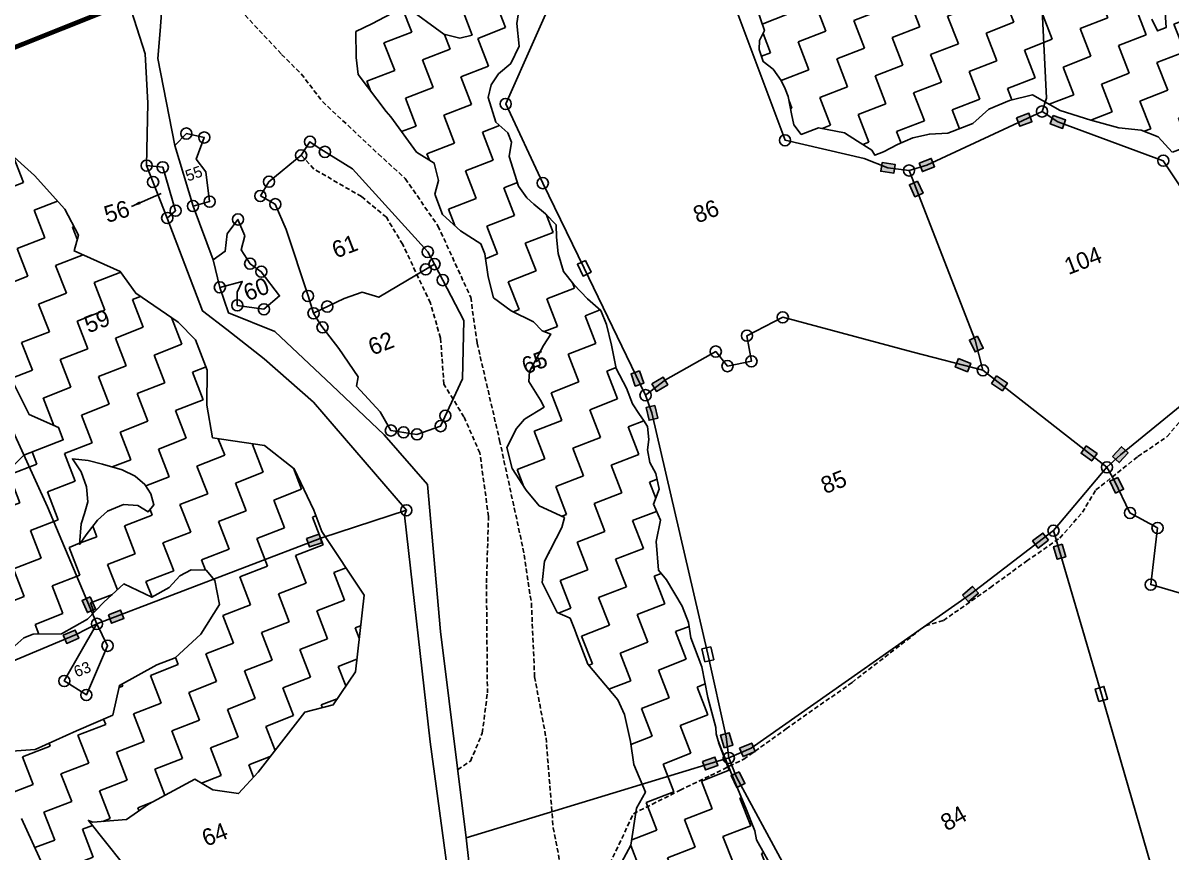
# Model space of a CAD drawing. Header units: metres. Extents: x 298584 to 302516, y 1968971 to 1973240.
# Drawn here: x 299282 to 300528, y 1971285 to 1972185 of the extents above; entities that cross this region are included whole.
import ezdxf

# ---------------------------------------------------------------- set-up
doc = ezdxf.new("R2010")
doc.units = ezdxf.units.M
doc.header["$MEASUREMENT"] = 0
doc.linetypes.add('DASHED', pattern=[0.75, 0.5, -0.25])
for name, color, linetype in [('LINE_FOOTPATH', 1, 'DASHED'), ('POLY_HATCH', 12, 'Continuous'), ('POLY_PARCEL', 6, 'Continuous'), ('POLY_WATER', 4, 'Continuous'), ('SYM_ARROW', 1, 'Continuous'), ('SYM_STONE', 1, 'Continuous'), ('TEXT_PARCEL', 7, 'Continuous'), ('V_BOUND_LINE', 7, 'Continuous')]:
    doc.layers.add(name, color=color, linetype=linetype)
doc.styles.add('TEXT_MAP', font='')
doc.styles.get('TEXT_MAP').set_extended_font_data('Kruti Dev 050')
doc.dimstyles.get("Standard").update_dxf_attribs({"dimtxt": 0.18, "dimasz": 0.18, "dimexe": 0.18, "dimexo": 0.0625, "dimgap": 0.09, "dimtad": 0, "dimtih": 1, "dimtoh": 1, "dimdec": 4, "dimzin": 0, "dimdsep": 46, "dimtxsty": 'Standard', "dimcen": 0.09, "dimadec": 0, "dimazin": 0, "dimtfac": 1, "dimtdec": 4, "dimtofl": 0, "dimtmove": 0, "dimatfit": 3, "dimfxl": 1, "dimtolj": 1, "dimtzin": 0, "dimarcsym": 0})
pattern_1 = [(21.1555, (299824.944, 1968554.17), (18.4471, 41.73738), [32.2669, -32.2669]), (111.1555, (299855.037, 1968565.816), (-41.73738, 18.4471), [32.2669, -32.2669])]

# ---------------------------------------------------------------- blocks, each defined once
blk = doc.blocks.new('STONE')
blk.add_circle((0, 0), 0.851)
blk = doc.blocks.new('STONESQUAREFILLED')
blk.add_hatch(color=256).paths.add_polyline_path([(0.7, -0.48), (0.7, 0.48), (-0.7, 0.48), (-0.7, -0.48)])
blk.add_lwpolyline([(-0.7, 0.48), (0.7, 0.48), (0.7, -0.48), (-0.7, -0.48)], close=True)
blk = doc.blocks.new('STONESQUARE')
blk.add_lwpolyline([(-0.7, 0.48), (0.7, 0.48), (0.7, -0.48), (-0.7, -0.48)], close=True)
blk = doc.blocks.new('TEXTARROW')
blk.add_leader([(0.04, -0.01), (8.68, -0.01)], dimstyle='Standard', override={"dimtxt": 2.5, "dimasz": 2.5, "dimexe": 1.25, "dimexo": 0.625, "dimgap": 0.625, "dimtad": 1, "dimtih": 0, "dimtoh": 0, "dimzin": 8, "dimcen": 2.5, "dimtofl": 1})

msp = doc.modelspace()

# ---------------------------------------------------------------- hatches: boundary and pattern name
at = {"layer": 'POLY_HATCH'}
h = msp.add_hatch(dxfattribs=at)
h.set_pattern_fill('ZIGZAG', color=256, scale=10.162801, angle=21.1555, style=0)
h.set_pattern_definition(pattern_1)
h.paths.add_polyline_path([(299997.4, 1971552), (299980.5, 1971580.5), (299971.6, 1971591), (299969.2, 1971622.2), (299973.9, 1971645.4), (299966.2, 1971662.8), (299972.6, 1971678.9), (299968.9, 1971696), (299962.3, 1971708), (299959.9, 1971721.7), (299961.4, 1971732.9), (299959.9, 1971746.9), (299955.3, 1971753.9), (299951, 1971760), (299943.5, 1971771.7), (299937, 1971788.6), (299925.8, 1971810), (299920.9, 1971835.3), (299915.2, 1971857.5), (299909.3, 1971872.7), (299894.7, 1971885.5), (299879.8, 1971901.1), (299868.6, 1971915.2), (299863, 1971934.5), (299861.1, 1971952.2), (299860.7, 1971965.6), (299849.2, 1971977.7), (299829.9, 1971993.6), (299820, 1972007.8), (299809.6, 1972039.8), (299812.3, 1972055.4), (299808.4, 1972065.5), (299795.2, 1972077), (299786.8, 1972103.8), (299790.2, 1972117.8), (299798.2, 1972129.6), (299811.5, 1972140.6), (299820.6, 1972159.7), (299818, 1972184), (299820.4, 1972200.5), (299842, 1972217.6), (299853.1, 1972231.6), (299854, 1972244.5), (299848.8, 1972250.3), (299831.3, 1972263), (299811.9, 1972282.3), (299810.9, 1972293), (299812.1, 1972305.5), (299796.9, 1972322), (299774.7, 1972336.7), (299761.3, 1972358.7), (299752.3, 1972382), (299774.3, 1972388.1), (299799, 1972374.3), (299810.2, 1972363.1), (299819.8, 1972348.3), (299844.7, 1972344.4), (299858.7, 1972333.3), (299868.6, 1972317.7), (299877.7, 1972301.7), (299890.7, 1972288.3), (299917.4, 1972282.1), (299947.5, 1972272.3), (299956, 1972255.2), (299989.9, 1972255.7), (300012.5, 1972252.8), (300026.4, 1972236.8), (300048.3, 1972222.9), (300072.5, 1972210.9), (300078.7, 1972199.7), (300086.7, 1972176.5), (300081.2, 1972165.6), (300081.1, 1972155.9), (300085.2, 1972142.9), (300096.2, 1972134.5), (300104.8, 1972122.3), (300112, 1972107.8), (300116.1, 1972086), (300118.6, 1972074.4), (300126.6, 1972063.9), (300145.2, 1972071.1), (300173.6, 1972065.5), (300187.8, 1972056.5), (300210, 1972042.7), (300215.7, 1972044.9), (300231.1, 1972052.8), (300247.7, 1972060.2), (300265.6, 1972064.2), (300285.7, 1972065.1), (300312.7, 1972075.6), (300330.1, 1972091.1), (300352.6, 1972100.8), (300377.6, 1972106.6), (300407.4, 1972089.9), (300440.7, 1972079.4), (300471.2, 1972070.9), (300495.5, 1972068.6), (300513.9, 1972061.1), (300529.1, 1972044.6), (300545.5, 1972024.7), (300566.8, 1972012.6), (300581.3, 1971990), (300584.4, 1971979.5), (300587.8, 1971963.3), (300586.1, 1971954.9), (300605.7, 1971942.1), (300624.9, 1971930.1), (300631.7, 1971915.2), (300642.7, 1971892.7), (300650.7, 1971874.5), (300670.8, 1971888), (300694, 1971900.9), (300728.6, 1971904.6), (300750.7, 1971922.9), (300776.1, 1971937.6), (300808.2, 1971940.2), (300818.5, 1971946.2), (300824.5, 1971981.7), (300842.9, 1971996.4), (300873.7, 1972007.4), (300886.5, 1972014.3), (300898.5, 1972041.3), (300909.1, 1972054.1), (300937.2, 1972067), (300970.4, 1972081.8), (300976.6, 1972094.9), (300999.2, 1972114.3), (301023.7, 1972123.8), (301019.1, 1972156.1), (301012.9, 1972189.6), (301035.8, 1972216), (301032.3, 1972239.9), (301014, 1972239.6), (301002, 1972242.8), (300992.2, 1972268.2), (300994.7, 1972281.8), (301014, 1972287.3), (301043.3, 1972299.6), (301050, 1972314.8), (301045.7, 1972333.6), (301037.5, 1972367.8), (301040.9, 1972411.9), (301051.2, 1972430.4), (301075.5, 1972433), (301087.7, 1972411.5), (301089.7, 1972376.3), (301078.4, 1972352.5), (301075.2, 1972335.7), (301080.3, 1972325), (301084, 1972308), (301080.3, 1972294.9), (301073.9, 1972278.8), (301073.2, 1972267.9), (301074, 1972245.8), (301060.7, 1972222.2), (301067.2, 1972170.3), (301065.9, 1972156.1), (301069.6, 1972126.5), (301089.1, 1972113.6), (301094.1, 1972100.9), (301099.7, 1972088.8), (301103.1, 1972082.4), (301126.4, 1972082.6), (301159.4, 1972065.3), (301170.4, 1972056.9), (301183.7, 1972037.7), (301206.3, 1972039.7), (301241.9, 1972033), (301256.8, 1972027.2), (301264.2, 1972005.7), (301271.5, 1971996.9), (301312, 1971990.2), (301327.9, 1971981.8), (301341, 1971960.6), (301350.8, 1971935.2), (301372.2, 1971932.8), (301386, 1971919.7), (301396.9, 1971901.5), (301417.2, 1971891.9), (301428.8, 1971876.9), (301455.1, 1971859.6), (301465.8, 1971829.3), (301469.1, 1971795.6), (301469.2, 1971770.3), (301480.6, 1971740.7), (301484.3, 1971706.2), (301483.5, 1971685.5), (301479.9, 1971664.6), (301489.7, 1971634.4), (301496.1, 1971607.7), (301498, 1971586.7), (301492.1, 1971573.2), (301493.1, 1971560.1), (301501.2, 1971529.2), (301490.4, 1971501.7), (301482, 1971478.1), (301489.6, 1971450.9), (301492.1, 1971434.4), (301486.5, 1971408.8), (301490.5, 1971395.8), (301500.5, 1971367.6), (301498, 1971354), (301487.7, 1971345.2), (301491.8, 1971314.7), (301495, 1971306.2), (301500.1, 1971286.9), (301499.3, 1971277.7), (301500.5, 1971256.8), (301507.2, 1971249.7), (301509.6, 1971240.9), (301515.8, 1971219.9), (301515.8, 1971202.4), (301552.1, 1971211.6), (301579.5, 1971226.1), (301576, 1971265.6), (301573, 1971298.4), (301569.3, 1971320.4), (301590, 1971332.3), (301597.9, 1971359.6), (301604.1, 1971381.4), (301603.1, 1971396.6), (301586.9, 1971410.8), (301562.4, 1971418.8), (301559.3, 1971429.3), (301569.1, 1971446.7), (301601.8, 1971472.9), (301622, 1971501.1), (301624.7, 1971521.7), (301609.8, 1971540.2), (301600.1, 1971575.3), (301597, 1971598.4), (301595.3, 1971615.3), (301589.8, 1971629.6), (301593.6, 1971650.2), (301600.8, 1971656.9), (301621.1, 1971664.8), (301632.3, 1971675.9), (301647.9, 1971711.1), (301643.3, 1971722.9), (301635.6, 1971740.4), (301623.8, 1971758.2), (301613.2, 1971770.6), (301609.1, 1971783.6), (301608.8, 1971802), (301599, 1971835.1), (301590, 1971865.6), (301578.5, 1971885.5), (301557.5, 1971896.8), (301542.5, 1971910.5), (301543.2, 1971938.9), (301546.8, 1971954.9), (301546.3, 1971971.2), (301537, 1971985.1), (301527.5, 1971992.1), (301489.1, 1972018.7), (301463.4, 1972039.9), (301430.4, 1972074.8), (301375, 1972092.2), (301337.3, 1972099), (301299, 1972120.2), (301266.7, 1972123.2), (301240.4, 1972120.8), (301252.3, 1972135.1), (301281, 1972154), (301275.6, 1972190.8), (301242.4, 1972206.1), (301198.2, 1972204.6), (301142.2, 1972181), (301122.8, 1972170.6), (301117.6, 1972171.5), (301175.5, 1972214.6), (301197.5, 1972230.9), (301187.4, 1972262), (301172.2, 1972286.2), (301142, 1972298.9), (301128.8, 1972297.7), (301139.7, 1972317.4), (301169, 1972334.6), (301201.5, 1972363.7), (301204, 1972377.3), (301200.3, 1972389.3), (301174.8, 1972423), (301166.1, 1972430.3), (301182.8, 1972460.1), (301184.3, 1972488.9), (301181.6, 1972503.4), (301160.4, 1972525.4), (301151.6, 1972535.6), (301128.9, 1972554), (301100.1, 1972555.5), (301088.6, 1972550.1), (301086.5, 1972527.9), (301083.3, 1972511.1), (301080.7, 1972492.6), (301076.8, 1972464.8), (301078.9, 1972456.9), (301073.8, 1972450), (301061.1, 1972445.1), (301042.7, 1972457.5), (301018.6, 1972456.9), (301001.6, 1972453.2), (300985.4, 1972484.9), (300959.5, 1972486.5), (300944.8, 1972481.8), (300932.4, 1972458.5), (300915.9, 1972435.6), (300911.4, 1972404.7), (300918, 1972380), (300921, 1972359.8), (300923.1, 1972344.1), (300911.9, 1972320.3), (300898.1, 1972290.7), (300903, 1972265.4), (300908.1, 1972224.5), (300901.7, 1972208.5), (300906.7, 1972188), (300903, 1972174.9), (300856.9, 1972170.7), (300822.9, 1972143), (300811.6, 1972126.9), (300807.1, 1972113.5), (300782, 1972104.3), (300753.7, 1972084.6), (300740.7, 1972067.9), (300751.1, 1972040.8), (300749.1, 1972028.4), (300724.9, 1972005.4), (300715.3, 1971990), (300710.9, 1971973.8), (300695.7, 1971967.9), (300676.9, 1971963.5), (300659.6, 1971965.6), (300651.6, 1971976.1), (300632.8, 1971980.7), (300629.5, 1971995.7), (300648.1, 1972007.8), (300662.3, 1972024), (300672, 1972044.2), (300664, 1972072.3), (300647.7, 1972084.4), (300637.7, 1972082.5), (300616.9, 1972073.5), (300602.6, 1972072.8), (300609.1, 1972086), (300623.9, 1972100.5), (300623.6, 1972118.9), (300613.4, 1972135.3), (300605.3, 1972148.7), (300596.4, 1972154), (300568.9, 1972152.1), (300571.8, 1972169.8), (300583.2, 1972178.1), (300595.8, 1972185.8), (300617.8, 1972199.2), (300625, 1972210.8), (300623.3, 1972222.7), (300607.4, 1972243.8), (300602.4, 1972246.7), (300580.3, 1972270.9), (300580, 1972294.2), (300598.3, 1972310), (300571.2, 1972334.5), (300558.6, 1972347.1), (300552.1, 1972351.4), (300553.3, 1972368.4), (300541.6, 1972391.1), (300527.3, 1972407.9), (300518.2, 1972423.8), (300529.1, 1972435.8), (300549, 1972447.4), (300557.7, 1972475.1), (300553.5, 1972503.6), (300548.8, 1972523.2), (300534.3, 1972550.6), (300521.4, 1972556.3), (300513.7, 1972556.2), (300486.8, 1972547.8), (300448.2, 1972549.4), (300443, 1972550.3), (300421, 1972551), (300399.9, 1972542.9), (300390.4, 1972554.8), (300367.4, 1972574), (300332.8, 1972570.4), (300313, 1972558.8), (300289.2, 1972539.9), (300268.4, 1972510.5), (300262.7, 1972492.7), (300259.1, 1972476.7), (300258.6, 1972462.9), (300266.3, 1972440.6), (300261.2, 1972421.1), (300237.7, 1972401.4), (300226.1, 1972360.9), (300223.8, 1972324), (300223.9, 1972298.8), (300227.8, 1972276), (300212, 1972251.4), (300186.2, 1972257.9), (300163.3, 1972279.2), (300122.2, 1972292.5), (300090.4, 1972309.3), (300076.8, 1972316.7), (300041.5, 1972322.5), (300031.8, 1972340.1), (300021.7, 1972358.6), (300008, 1972381.5), (299991.2, 1972402.2), (299954.5, 1972424), (299938.8, 1972429.6), (299924.2, 1972430.8), (299897.3, 1972427.2), (299885.2, 1972458.5), (299871.4, 1972484.2), (299856, 1972498.7), (299810.3, 1972493.6), (299795.8, 1972490.9), (299773.1, 1972479.2), (299748.2, 1972470.6), (299712.1, 1972463.4), (299696.8, 1972465.3), (299659.6, 1972468.4), (299641.1, 1972463.2), (299638.8, 1972451.6), (299644.3, 1972427.4), (299644.8, 1972407.7), (299638.4, 1972369.7), (299650, 1972337.3), (299666.3, 1972320.3), (299693, 1972301.5), (299734.6, 1972284.5), (299749.8, 1972272.9), (299753.5, 1972260.7), (299752.4, 1972248.6), (299764.5, 1972234.5), (299755.4, 1972215.7), (299760.4, 1972195.3), (299769.5, 1972171.6), (299756.2, 1972168.4), (299739, 1972172.5), (299697.1, 1972202.9), (299660.6, 1972183.9), (299643.5, 1972175.4), (299643.7, 1972147.3), (299646, 1972128.7), (299676.1, 1972088.8), (299681.2, 1972083), (299709.3, 1972044.7), (299728.5, 1972032.7), (299732.9, 1972014), (299729, 1971998.9), (299737.5, 1971976.9), (299757, 1971959.2), (299778.9, 1971945.3), (299783.2, 1971934.3), (299786.9, 1971909.5), (299792.9, 1971886.6), (299811.9, 1971872.5), (299836.1, 1971860.5), (299845.7, 1971850.6), (299854.8, 1971847.3), (299847, 1971834.9), (299831.7, 1971806.6), (299831.1, 1971795.7), (299848.1, 1971768.4), (299826.4, 1971755), (299817.7, 1971744.8), (299807.2, 1971724.2), (299813.1, 1971701.3), (299828, 1971677.9), (299842.3, 1971661), (299869.6, 1971648.3), (299867, 1971637.5), (299848, 1971601), (299845.4, 1971577.7), (299861.9, 1971545.2), (299875.9, 1971538.9), (299880.9, 1971526.3), (299882.8, 1971521.2), (299895, 1971489.3), (299927.6, 1971450.4), (299934.7, 1971434.6), (299941.2, 1971405.1), (299945, 1971380.3), (299957.6, 1971350.2), (299947.8, 1971332.8), (299941.9, 1971292.6), (299931.6, 1971274), (299936, 1971255.3), (299944.8, 1971232.4), (299954.1, 1971223.4), (299966.8, 1971210.8), (300000.9, 1971200.7), (300013.3, 1971198.7), (300001.6, 1971178.8), (300009.6, 1971150.8), (300015, 1971139.3), (300027.6, 1971134.4), (300027.6, 1971121.8), (300023.1, 1971100.6), (300036.1, 1971069.7), (300075.6, 1971035.4), (300099, 1971015.3), (300113.9, 1971009.4), (300120.5, 1971010), (300125.2, 1971020.5), (300133.9, 1971030.7), (300152.1, 1971029), (300148.7, 1971002.4), (300148.3, 1970993.5), (300153.1, 1970971.1), (300171.9, 1970942.4), (300178.4, 1970933.2), (300168.5, 1970918.7), (300160.9, 1970903.1), (300158.3, 1970884.6), (300147.7, 1970872.3), (300172.6, 1970847.7), (300202.5, 1970823.3), (300266, 1970809.9), (300275.4, 1970810.7), (300282.1, 1970833.7), (300276.5, 1970848.1), (300265.6, 1970866.2), (300257.1, 1970875.5), (300246.3, 1970903.4), (300241.6, 1970925.9), (300253, 1970939.1), (300253.6, 1970945.1), (300242.8, 1970960.4), (300221.5, 1970982.2), (300212.9, 1971014.9), (300210.7, 1971036), (300204.2, 1971052.9), (300191, 1971064.4), (300183, 1971074.9), (300167.1, 1971096), (300160.4, 1971103.1), (300153.7, 1971118), (300152, 1971134.8), (300153.2, 1971151.8), (300148.7, 1971163.7), (300144.2, 1971172.7), (300138.5, 1971189.9), (300129.1, 1971206.7), (300120.4, 1971226.6), (300111.8, 1971238.8), (300104.3, 1971250.5), (300093.6, 1971270.7), (300078, 1971298.4), (300076.1, 1971308.3), (300066.6, 1971332.9), (300054.7, 1971361.3), (300036.9, 1971404.1), (300034.4, 1971413.7), (300033.8, 1971420.3), (300025.1, 1971452.9), (300018.9, 1971486.4), (300006.8, 1971517.7), (300004.3, 1971534.3)])
h.paths.add_polyline_path([(300275.8, 1972245.4), (300268.4, 1972255.4), (300262.1, 1972293), (300266.7, 1972305.3), (300284.5, 1972326.3), (300287.8, 1972351.1), (300297.8, 1972367.9), (300326.4, 1972409.6), (300350.3, 1972433), (300370.4, 1972441.9), (300381.2, 1972441.4), (300395, 1972436.1), (300420.4, 1972428.3), (300428.8, 1972418.6), (300433, 1972395.6), (300443.5, 1972380.8), (300451.8, 1972359.3), (300456.1, 1972348.1), (300457.8, 1972319.3), (300466.1, 1972307.2), (300472.7, 1972299.2), (300480.6, 1972278.8), (300484.2, 1972254.3), (300492.1, 1972233.8), (300506.9, 1972223.1), (300518.4, 1972214.6), (300521.1, 1972201.5), (300522.5, 1972179.7), (300513.2, 1972176.1), (300507.1, 1972189), (300494.8, 1972205.5), (300485.4, 1972220.7), (300466.5, 1972223.9), (300418.6, 1972201.8), (300406.1, 1972215.8), (300412.6, 1972232.5), (300446.6, 1972263.2), (300439.6, 1972293.5), (300421.5, 1972300.6), (300403.3, 1972326.5), (300385.3, 1972339.5), (300348.7, 1972348.8), (300335.1, 1972335.4), (300306.8, 1972302.1), (300293.8, 1972268.8)], flags=16)
h = msp.add_hatch(dxfattribs=at)
h.set_pattern_fill('ZIGZAG', color=256, scale=10.162801, angle=21.1555, style=0)
h.set_pattern_definition(pattern_1)
h.paths.add_polyline_path([(299588, 1971436.9), (299618.9, 1971445.1), (299642.9, 1971480.9), (299652.4, 1971563.9), (299606.6, 1971633.2), (299597.7, 1971656.2), (299576.6, 1971701), (299544.1, 1971726.2), (299487.9, 1971734.7), (299481.7, 1971770.1), (299482.2, 1971808.1), (299469.5, 1971841), (299450.7, 1971860.2), (299404.5, 1971891.5), (299387.8, 1971915.2), (299337.6, 1971937.4), (299342.3, 1971954.4), (299327.6, 1971982.7), (299294.6, 1972019.1), (299265.4, 1972045.6), (299250.1, 1972085), (299237.4, 1972117.9), (299206, 1972120.9), (299077.6, 1972071.2), (299049.3, 1972056.5), (299078.5, 1972029.9), (299108.2, 1971992.3), (299143, 1971941.5), (299179.3, 1971906.4), (299202.6, 1971885.2), (299229.6, 1971835.1), (299255.4, 1971807.3), (299271.7, 1971794.7), (299289, 1971759.8), (299320.9, 1971745.7), (299326, 1971732.5), (299283.2, 1971716), (299258.7, 1971691.4), (299234.7, 1971655.6), (299199.2, 1971649.5), (299181.9, 1971684.3), (299156.1, 1971712.1), (299119.5, 1971728.3), (299078.3, 1971727.4), (299074.7, 1971756.3), (299097.2, 1971776.3), (299106.5, 1971791.3), (299093.8, 1971824.1), (299074, 1971865.6), (299072.9, 1971887.9), (299057.6, 1971927.4), (299033.8, 1971959.7), (299007.1, 1971979.6), (298986.3, 1971994.3), (298983.3, 1972012), (298964.5, 1972031.2), (298956.3, 1972062.1), (298969, 1972078.3), (298976.5, 1972107.7), (298973.6, 1972144.4), (298932.8, 1972181.5), (298887.5, 1972171.5), (298804.9, 1972169.8), (298813.1, 1972089.8), (298817.7, 1972087.8), (298847.1, 1972080.3), (298859.1, 1972039.6), (298869.5, 1972032.2), (298891.6, 1971965.2), (298881.5, 1971942.4), (298886.6, 1971929.2), (298902.1, 1971908.8), (298914.3, 1971887), (298922.5, 1971856.2), (298900.7, 1971843.9), (298905.1, 1971822.9), (298912.7, 1971803.2), (298929.2, 1971760.5), (298945.5, 1971747.8), (298964.2, 1971728.6), (298977, 1971695.8), (298991, 1971659.6), (299008.3, 1971624.7), (299023.8, 1971604.2), (299030.1, 1971587.8), (299031.2, 1971565.5), (299002.8, 1971550.8), (298976.5, 1971540.6), (298986.2, 1971476.3), (299024.8, 1971415.6), (299033, 1971384.7), (299031.1, 1971331.1), (299089.1, 1971308.2), (299116.5, 1971296.1), (299125.4, 1971273.1), (299147.5, 1971255.1), (299173.4, 1971227.3), (299186.1, 1971194.5), (299197.3, 1971145.9), (299204.8, 1971107.2), (299234.7, 1971088.5), (299259.3, 1971064), (299291, 1971030.9), (299290.8, 1971011.9), (299300.8, 1970966.6), (299309.5, 1970924.6), (299362.3, 1970846.8), (299415.7, 1970875), (299420.9, 1970929.9), (299392.7, 1970983.3), (299403.5, 1971014), (299380.6, 1971073.1), (299340.3, 1971099.1), (299326.3, 1971135.3), (299310.3, 1971166.9), (299286.4, 1971199.3), (299251.6, 1971250.1), (299219.7, 1971264.2), (299210.8, 1971287.2), (299217.6, 1971308.7), (299266.9, 1971327.8), (299280.6, 1971321.8), (299305.6, 1971267.2), (299347.7, 1971226.7), (299380.1, 1971201.5), (299391.1, 1971183), (299418.8, 1971140.8), (299441.9, 1971100.6), (299439.4, 1971058.1), (299448.6, 1971004.9), (299463.7, 1970946.5), (299460, 1970907.2), (299416.5, 1970833.7), (299401.9, 1970812.9), (299384.7, 1970798.7), (299407.6, 1970739.5), (299456.4, 1970769.8), (299475.1, 1970799.7), (299488, 1970834.9), (299519.6, 1970850.9), (299538.8, 1970869.7), (299536.7, 1970914.3), (299534.6, 1970958.8), (299555.4, 1970944.2), (299589.2, 1970915.7), (299613.7, 1970940.3), (299629.8, 1970976.8), (299622.9, 1971053.5), (299596.4, 1971141.5), (299519.7, 1971202.6), (299500.4, 1971232.9), (299450.4, 1971274.1), (299390.2, 1971273.4), (299353.3, 1971319.7), (299357.9, 1971317.7), (299394.6, 1971320.5), (299418.4, 1971337.3), (299468.5, 1971364.2), (299488.1, 1971352.9), (299516.2, 1971348.7), (299537.4, 1971372)])
h.paths.add_polyline_path([(299475.2, 1971521.6), (299447.4, 1971496.1), (299427.4, 1971488.3), (299386.8, 1971466.1), (299379.6, 1971433.8), (299340.2, 1971416.9), (299295.6, 1971396.4), (299270, 1971394.7), (299234.2, 1971393.9), (299199.9, 1971380.7), (299168.5, 1971368.5), (299168.4, 1971381.6), (299158.8, 1971410.6), (299145.8, 1971440), (299137.5, 1971461.4), (299153.2, 1971488.8), (299170.1, 1971500.3), (299192.9, 1971509.1), (299212.6, 1971513.4), (299249.7, 1971506.5), (299273.3, 1971509.1), (299283.1, 1971517.8), (299293.1, 1971521.6), (299324.1, 1971522.1), (299352.4, 1971538), (299369.9, 1971556.3), (299391.7, 1971576.2), (299422, 1971561.7), (299440.9, 1971572.3), (299452.4, 1971584.9), (299464.7, 1971591.3), (299481.1, 1971591.1), (299490.4, 1971579.9), (299495.5, 1971554)], flags=16)
h.paths.add_polyline_path([(299418.1, 1971654.4), (299406.9, 1971661.2), (299391.3, 1971662.4), (299373.8, 1971655), (299363, 1971645.5), (299350.7, 1971629.6), (299343.6, 1971619), (299345.5, 1971641.4), (299349, 1971652.6), (299352.7, 1971665.2), (299351, 1971681.6), (299345.3, 1971697.8), (299335.9, 1971711.9), (299353.1, 1971710), (299368.4, 1971706.1), (299389.9, 1971700), (299403.8, 1971692.9), (299414.5, 1971683.9), (299421, 1971673.9), (299424.3, 1971662)], flags=16)

# ---------------------------------------------------------------- linework, layer by layer
at = {"layer": 'LINE_FOOTPATH', "ltscale": 10}
for points in [[(299288, 1972551.3), (299324.1, 1972493.4), (299347.4, 1972437.4), (299391.4, 1972370.8), (299465.1, 1972277.7), (299505.5, 1972233.3), (299513, 1972204.1), (299562.8, 1972150.7), (299584.2, 1972129.4), (299607.2, 1972099.5), (299667.7, 1972042.6), (299697, 1972015.9), (299732.5, 1971964.6), (299768, 1971887.1), (299775, 1971837.4), (299799.3, 1971731.9), (299824.7, 1971615), (299833.9, 1971555.2), (299837.3, 1971475.4), (299849.7, 1971409.3), (299857.5, 1971311.7), (299879.3, 1971198.9)], [(299753.9, 1971374.8), (299767.8, 1971384), (299780.6, 1971414.3), (299786.1, 1971457.9), (299785.1, 1971577.4), (299787.3, 1971649.3), (299777.9, 1971718.3), (299760.7, 1971757.3), (299739, 1971792.8), (299735.2, 1971842.9), (299724.3, 1971880.9), (299694.2, 1971944.4), (299676.5, 1971973.9), (299649.6, 1971996.4), (299597.9, 1972026.3), (299584, 1972041.2)], [(299440.9, 1970692.8), (299455.7, 1970722), (299623.3, 1970938.1), (299700.4, 1971034.7), (299748, 1971051.6), (299799.2, 1971074.6), (299836.3, 1971126.1), (299903, 1971238.9), (299944.6, 1971326.9), (299995.2, 1971352.4), (300028.3, 1971368.5), (300064.3, 1971385.9), (300110.3, 1971418.9), (300181.7, 1971469.3), (300261.4, 1971530.8), (300280.8, 1971536.4), (300331.7, 1971572.1), (300370.9, 1971600.8), (300407.3, 1971625.9), (300431.6, 1971653.9), (300446.3, 1971678.1), (300491.9, 1971714.4), (300523.7, 1971736), (300547.6, 1971764.7)]]:
    msp.add_lwpolyline(points, dxfattribs=at)
at = {"layer": 'POLY_HATCH', "ltscale": 10}
for points in [[(299760.4, 1972195.3), (299769.5, 1972171.6), (299756.2, 1972168.4), (299739, 1972172.5), (299697.1, 1972202.9), (299660.6, 1972183.9), (299643.5, 1972175.4), (299643.7, 1972147.3), (299646, 1972128.7), (299676.1, 1972088.8), (299681.2, 1972083), (299709.3, 1972044.7), (299728.5, 1972032.7), (299732.9, 1972014), (299729, 1971998.9), (299737.5, 1971976.9), (299757, 1971959.2), (299778.9, 1971945.3), (299783.2, 1971934.3), (299786.9, 1971909.5), (299792.9, 1971886.6), (299811.9, 1971872.5), (299836.1, 1971860.5), (299845.7, 1971850.6), (299854.8, 1971847.3), (299847, 1971834.9), (299831.7, 1971806.6), (299831.1, 1971795.7), (299843.8, 1971775.4), (299847.6, 1971768.1), (299826.4, 1971755), (299817.7, 1971744.8), (299807.2, 1971724.2), (299813.1, 1971701.3), (299828, 1971677.9), (299842.3, 1971661), (299869.6, 1971648.3), (299867, 1971637.5), (299848, 1971601), (299845.4, 1971577.7), (299861.9, 1971545.2), (299875.9, 1971538.9), (299880.9, 1971526.3), (299882.8, 1971521.2), (299895, 1971489.3), (299927.6, 1971450.4), (299934.7, 1971434.6), (299941.2, 1971405.1), (299945, 1971380.3), (299957.6, 1971350.2), (299947.8, 1971332.8), (299941.9, 1971292.6), (299931.6, 1971274)], [(300093.6, 1971270.7), (300078, 1971298.4), (300076.1, 1971308.3), (300066.6, 1971332.9), (300054.7, 1971361.3), (300040.1, 1971396.5), (300036.5, 1971405.8), (300034.4, 1971413.7), (300033.8, 1971420.3), (300025.1, 1971452.9), (300018.9, 1971486.4), (300006.8, 1971517.7), (300004.3, 1971534.3), (299997.4, 1971552), (299980.5, 1971580.5), (299971.6, 1971591), (299969.2, 1971622.2), (299973.9, 1971645.4), (299966.2, 1971662.8), (299972.6, 1971678.9), (299968.9, 1971696), (299962.3, 1971708), (299959.9, 1971721.7), (299961.4, 1971732.9), (299959.9, 1971746.9), (299955.3, 1971753.9), (299951, 1971760), (299943.5, 1971771.7), (299937, 1971788.6), (299925.8, 1971810), (299920.9, 1971835.3), (299915.2, 1971857.5), (299909.3, 1971872.7), (299894.7, 1971885.5), (299879.8, 1971901.1), (299868.6, 1971915.2), (299863, 1971934.5), (299861.1, 1971952.2), (299860.7, 1971965.6), (299849.2, 1971977.7), (299836.4, 1971988.3), (299828.9, 1971995.1), (299820, 1972007.8), (299809.6, 1972039.8), (299812.3, 1972055.4), (299808.4, 1972065.5), (299795.2, 1972077), (299786.8, 1972103.8), (299790.2, 1972117.8), (299798.2, 1972129.6), (299811.5, 1972140.6), (299820.6, 1972159.7), (299818, 1972184), (299820.4, 1972200.5)], [(300078.7, 1972199.7), (300086.7, 1972176.5), (300081.2, 1972165.6), (300081.1, 1972155.9), (300085.2, 1972142.9), (300096.2, 1972134.5), (300104.8, 1972122.3), (300109.2, 1972113.3), (300112.5, 1972104.8), (300116.1, 1972086), (300118.6, 1972074.4), (300126.6, 1972063.9), (300145.2, 1972071.1), (300173.6, 1972065.5), (300187.8, 1972056.5), (300203.2, 1972046.9), (300206.4, 1972041.3), (300215.7, 1972044.9), (300231.1, 1972052.8), (300247.7, 1972060.2), (300265.6, 1972064.2), (300285.7, 1972065.1), (300312.7, 1972075.6), (300330.1, 1972091.1), (300352.6, 1972100.8), (300377.6, 1972106.6), (300407.4, 1972089.9), (300440.7, 1972079.4), (300471.2, 1972070.9), (300495.5, 1972068.6), (300513.9, 1972061.1), (300529.1, 1972044.6)], [(300507.1, 1972189), (300513.2, 1972176.1), (300522.5, 1972179.7), (300521.1, 1972201.5)], [(299265.4, 1972045.6), (299294.6, 1972019.1), (299327.6, 1971982.7), (299342.3, 1971954.4), (299337.6, 1971937.4), (299387.8, 1971915.2), (299404.5, 1971891.5), (299450.7, 1971860.2), (299469.5, 1971841), (299482.2, 1971808.1), (299481.7, 1971770.1), (299487.9, 1971734.7), (299544.1, 1971726.2), (299576.6, 1971701), (299597.7, 1971656.2), (299606.6, 1971633.2), (299652.4, 1971563.9), (299642.9, 1971480.9), (299618.9, 1971445.1), (299588, 1971436.9), (299537.4, 1971372), (299516.2, 1971348.7), (299488.1, 1971352.9), (299468.5, 1971364.2), (299418.4, 1971337.3), (299394.6, 1971320.5), (299357.9, 1971317.7), (299353.3, 1971319.7), (299390.2, 1971273.4)], [(299258.7, 1971691.4), (299283.2, 1971716), (299326, 1971732.5), (299320.9, 1971745.7), (299289, 1971759.8), (299271.7, 1971794.7)], [(299270, 1971394.7), (299295.6, 1971396.4), (299340.2, 1971416.9), (299379.6, 1971433.8), (299386.8, 1971466.1), (299427.4, 1971488.3), (299447.4, 1971496.1), (299475.2, 1971521.6), (299495.5, 1971554), (299490.4, 1971579.9), (299481.1, 1971591.1), (299464.7, 1971591.3), (299452.4, 1971584.9), (299440.9, 1971572.3), (299440.9, 1971572.3), (299440.9, 1971572.3), (299422, 1971561.7), (299391.7, 1971576.2), (299369.9, 1971556.3), (299352.4, 1971538), (299324.1, 1971522.1), (299293.1, 1971521.6), (299283.1, 1971517.8), (299273.3, 1971509.1)], [(299305.6, 1971267.2), (299280.6, 1971321.8)]]:
    msp.add_lwpolyline(points, dxfattribs=at)
at = {"layer": 'POLY_HATCH'}
msp.add_lwpolyline([(299350.7, 1971629.6), (299363, 1971645.5), (299373.8, 1971655), (299391.3, 1971662.4), (299406.9, 1971661.2), (299418.1, 1971654.4), (299424.3, 1971662), (299421, 1971673.9), (299414.5, 1971683.9), (299403.8, 1971692.9), (299389.9, 1971700), (299368.4, 1971706.1), (299353.1, 1971710), (299335.9, 1971711.9), (299345.3, 1971697.8), (299351, 1971681.6), (299352.7, 1971665.2), (299349, 1971652.6), (299345.5, 1971641.4), (299343.6, 1971619)], close=True, dxfattribs=at)
at = {"layer": 'POLY_PARCEL'}
for points in [[(300387.9, 1972088.7), (300392.6, 1972103.1), (300376.3, 1972434.3), (300369.1, 1972541.1)], [(299881.4, 1972262.4), (299869, 1972239.3), (299806, 1972096.9), (299846.2, 1972011), (299891.2, 1971918.7), (299957.7, 1971780.9)], [(300243.6, 1972024.7), (300220.7, 1972027.6), (300195, 1972037.7), (300109, 1972057.5), (300051.5, 1972211.3), (300015.4, 1972224.2), (299902.5, 1972259.9), (299881.4, 1972262.4)], [(300387.9, 1972088.7), (300262.9, 1972030.6), (300243.6, 1972024.7)], [(300641.7, 1971857.7), (300622.4, 1971879.9), (300519.4, 1972035.3), (300405.1, 1972077.4), (300387.9, 1972088.7)], [(299046.3, 1972067.6), (299053.7, 1972050.3), (299162, 1971920.7), (299232.2, 1971827.2), (299308.8, 1971659.9), (299362.5, 1971532.8)], [(299446.8, 1972051.9), (299459.5, 1972064.8), (299478.9, 1972060.5), (299470.3, 1972036.9), (299480.7, 1972023.2), (299484.7, 1971990.9), (299466.7, 1971986.1)], [(299539.8, 1971997.1), (299549.1, 1972012.5), (299584, 1972041.2), (299593.6, 1972055.9), (299603.5, 1972048.8), (299639.7, 1972026.4), (299721.4, 1971936.4), (299728.7, 1971923.1)], [(299438.7, 1971973.1), (299416.4, 1972030)], [(300323.7, 1971807.9), (300315.5, 1971840.6), (300243.6, 1972024.7)], [(299597.5, 1971869.8), (299591.5, 1971888.6), (299567.9, 1971960.6), (299556, 1971988.1), (299539.8, 1971997.1)], [(299488.7, 1971927.9), (299501.7, 1971937), (299503.7, 1971955.8), (299515.5, 1971971.6), (299522.8, 1971953.9), (299519.1, 1971938.7), (299528.7, 1971923.6), (299540.8, 1971914.9), (299560.6, 1971888.6), (299543.6, 1971874.1), (299514.7, 1971878.4), (299514.7, 1971892.6), (299520.2, 1971904.4), (299495.8, 1971897.9)], [(299597.5, 1971869.8), (299630.6, 1971886), (299650.3, 1971892.8), (299668.2, 1971887.1), (299728.7, 1971923.1)], [(299728.7, 1971923.1), (299760.4, 1971861.9), (299759, 1971798.8), (299735.4, 1971747.4), (299709.7, 1971738.4), (299681.4, 1971742.6), (299669.9, 1971762.7), (299644.2, 1971790.7), (299645.8, 1971800.7), (299625, 1971831.5), (299605.5, 1971856.9), (299597.5, 1971869.8)], [(299957.7, 1971780.9), (299979.2, 1971797.5), (300033.9, 1971828.3), (300046.6, 1971812.5), (300072.6, 1971817.7), (300067.7, 1971845.5), (300106.6, 1971865.4), (300248, 1971827.6), (300323.7, 1971807.9)], [(300458.3, 1971702.7), (300472.9, 1971716.4), (300627.8, 1971842.6), (300641.7, 1971857.7)], [(300458.3, 1971702.7), (300323.7, 1971807.9)], [(300048, 1971387.4), (300045.2, 1971410.2), (300025.3, 1971499.8), (299964.6, 1971761.7), (299957.7, 1971780.9)], [(300400.3, 1971634), (300458.3, 1971702.7)], [(300852.8, 1971483.1), (300804.9, 1971480.7), (300623.1, 1971508.4), (300630, 1971538.9), (300505.8, 1971575.4), (300513.2, 1971636.9), (300483.3, 1971653.2), (300466.2, 1971688.9), (300458.3, 1971702.7)], [(299362.5, 1971532.8), (299606.6, 1971626.3), (299698.2, 1971656.1)], [(300400.3, 1971634), (300310.2, 1971565.1), (300072.2, 1971397.9), (300048, 1971387.4)], [(300547.5, 1971130.5), (300536.1, 1971157.1), (300530.7, 1971185.4), (300452.3, 1971456.7), (300400.3, 1971634)], [(299362.5, 1971532.8), (299340.1, 1971521.4), (299149.5, 1971441.3), (299033.3, 1971383.6), (299010.2, 1971369.9)], [(300048, 1971387.4), (299763.1, 1971300.9)], [(300243.6, 1971008.6), (300232.2, 1971025), (300181.7, 1971123.4), (300108.4, 1971270.5), (300056.1, 1971367.4), (300048, 1971387.4)]]:
    msp.add_lwpolyline(points, dxfattribs=at)
msp.add_lwpolyline([(299362.5, 1971532.8), (299327, 1971470.9), (299351, 1971455.7), (299374, 1971509.1)], close=True, dxfattribs=at)
at = {"layer": 'POLY_WATER'}
for points in [[(299396.6, 1972207.5), (299414.8, 1972151.3), (299417.7, 1972097.9), (299416.4, 1972030)], [(299446.8, 1972051.9), (299428.7, 1972146.3), (299430.9, 1972176.2), (299432.6, 1972195.8)], [(299466.7, 1971986.1), (299446.8, 1972051.9)], [(299416.4, 1972030), (299433.9, 1972028.2), (299447.8, 1971981.1), (299438.7, 1971973.1)], [(299488.7, 1971927.9), (299466.7, 1971986.1)], [(299438.7, 1971973.1), (299476.9, 1971872.4), (299503.5, 1971852.2), (299543.8, 1971820.4), (299597.6, 1971773.2), (299698.2, 1971656.1)], [(299495.8, 1971897.9), (299488.7, 1971927.9)], [(299617.4, 1971791.9), (299555.6, 1971850.1), (299505.3, 1971870.1), (299495.8, 1971897.9)], [(299763.1, 1971300.9), (299735.3, 1971524.6), (299721.1, 1971684.1), (299674, 1971738.1), (299617.4, 1971791.9)], [(299698.2, 1971656.1), (299696, 1971650.8), (299724.1, 1971404.8), (299747.3, 1971233.8), (299760.3, 1971121.4)], [(299964, 1970903.3), (299941.9, 1970913.3), (299892.5, 1970922.7), (299820, 1970941.1), (299790.1, 1970967.5), (299761.8, 1971002.5), (299800.8, 1971109.1), (299776.8, 1971178.8), (299763.1, 1971300.9)]]:
    msp.add_lwpolyline(points, dxfattribs=at)
at = {"layer": 'V_BOUND_LINE', "const_width": 5.08}
msp.add_lwpolyline([(299396.6, 1972207.5), (299046.3, 1972067.6)], dxfattribs=at)

# ---------------------------------------------------------------- block references
at = {"layer": 'SYM_ARROW', "ltscale": 10, "xscale": 4.065120239983914, "yscale": 4.065120239983914, "zscale": 4.065120239983914, "rotation": 23.44414137804199}
msp.add_blockref('TEXTARROW', (299399.7, 1971985.7), dxfattribs=at)
at = {"layer": 'SYM_STONE', "ltscale": 10}
for name, p, xscale, yscale, zscale, rotation in [('STONE', (299806, 1972096.9), 7.113960419971849, 7.113960419971849, 7.113960419971849, 21.15550735412409), ('STONESQUAREFILLED', (300368.6, 1972079.7), 10.16280059995979, 10.16280059995979, 10.16280059995979, 20.38943853642848), ('STONE', (300387.9, 1972088.7), 7.113960419971849, 7.113960419971849, 7.113960419971849, 21.15550735412409), ('STONESQUAREFILLED', (300405.1, 1972077.4), 10.16280059995978, 10.16280059995978, 10.16280059995978, 339.8225074185524), ('STONE', (299593.6, 1972055.9), 7.113960419971849, 7.113960419971849, 7.113960419971849, 21.15550735412409), ('STONE', (300109, 1972057.5), 7.113960419971849, 7.113960419971849, 7.113960419971849, 21.15550735412409), ('STONE', (299584, 1972041.2), 7.113960419971849, 7.113960419971849, 7.113960419971849, 21.15550735412409), ('STONE', (299609.8, 1972044.9), 7.113960419971849, 7.113960419971849, 7.113960419971849, 21.15550735412409), ('STONESQUAREFILLED', (300262.9, 1972030.6), 10.16280059995979, 10.16280059995979, 10.16280059995979, 21.78267967732706), ('STONE', (300519.4, 1972035.3), 7.113960419971849, 7.113960419971849, 7.113960419971849, 21.15550735412409), ('STONESQUAREFILLED', (300220.7, 1972027.6), 10.16280059995978, 10.16280059995978, 10.16280059995978, 350.9896254175062), ('STONE', (300243.6, 1972024.7), 7.113960419971849, 7.113960419971849, 7.113960419971849, 21.15550735412409), ('STONE', (299549.1, 1972012.5), 7.113960419971849, 7.113960419971849, 7.113960419971849, 21.15550735412409), ('STONE', (299846.2, 1972011), 7.113960419971849, 7.113960419971849, 7.113960419971849, 21.15550735412409), ('STONESQUAREFILLED', (300251.4, 1972004.7), 10.16280059995978, 10.16280059995978, 10.16280059995978, 294.3954265502267), ('STONE', (299539.8, 1971997.1), 7.113960419971849, 7.113960419971849, 7.113960419971849, 21.15550735412409), ('STONE', (299556, 1971988.1), 7.113960419971849, 7.113960419971849, 7.113960419971849, 21.15550735412409), ('STONE', (299721.4, 1971936.4), 7.113960419971849, 7.113960419971849, 7.113960419971849, 21.15550735412409), ('STONE', (299719.3, 1971917.5), 7.113960419971849, 7.113960419971849, 7.113960419971849, 21.15550735412409), ('STONE', (299728.7, 1971923.1), 7.113960419971849, 7.113960419971849, 7.113960419971849, 21.15550735412409), ('STONESQUARE', (299891.2, 1971918.7), 10.16280059995978, 10.16280059995978, 10.16280059995978, 295.7428751879169), ('STONE', (299737.7, 1971905.8), 7.113960419971849, 7.113960419971849, 7.113960419971849, 21.15550735412409), ('STONE', (299591.5, 1971888.6), 7.113960419971849, 7.113960419971849, 7.113960419971849, 21.15550735412409), ('STONE', (299597.5, 1971869.8), 7.113960419971849, 7.113960419971849, 7.113960419971849, 21.15550735412409), ('STONE', (299612.3, 1971877.1), 7.113960419971849, 7.113960419971849, 7.113960419971849, 21.15550735412409), ('STONE', (300106.6, 1971865.4), 7.113960419971849, 7.113960419971849, 7.113960419971849, 21.15550735412409), ('STONE', (299607.2, 1971854.6), 7.113960419971849, 7.113960419971849, 7.113960419971849, 21.15550735412409), ('STONE', (300067.7, 1971845.5), 7.113960419971849, 7.113960419971849, 7.113960419971849, 21.15550735412409), ('STONE', (300033.9, 1971828.3), 7.113960419971849, 7.113960419971849, 7.113960419971849, 21.15550735412409), ('STONESQUAREFILLED', (300316.6, 1971836.3), 10.16280059995978, 10.16280059995978, 10.16280059995978, 294.970120155254), ('STONE', (300072.6, 1971817.7), 7.113960419971849, 7.113960419971849, 7.113960419971849, 21.15550735412409), ('STONE', (300046.6, 1971812.5), 7.113960419971849, 7.113960419971849, 7.113960419971849, 21.15550735412409), ('STONESQUAREFILLED', (300302.1, 1971813.5), 10.16280059995978, 10.16280059995978, 10.16280059995978, 338.1778795584082), ('STONE', (300323.7, 1971807.9), 7.113960419971849, 7.113960419971849, 7.113960419971849, 21.15550735412409), ('STONESQUAREFILLED', (299948.9, 1971799.1), 10.16280059995979, 10.16280059995979, 10.16280059995979, 288.7630323393749), ('STONESQUAREFILLED', (299973.1, 1971792.8), 10.16280059995978, 10.16280059995978, 10.16280059995978, 30.63844299029081), ('STONESQUAREFILLED', (300341.7, 1971793.8), 10.16280059995978, 10.16280059995978, 10.16280059995978, 326.7702530985524), ('STONE', (299957.7, 1971780.9), 7.113960419971849, 7.113960419971849, 7.113960419971849, 21.15550735412409), ('STONESQUAREFILLED', (299964.6, 1971761.7), 10.16280059995979, 10.16280059995979, 10.16280059995979, 283.0410889370273), ('STONE', (299681.4, 1971742.6), 7.113960419971849, 7.113960419971849, 7.113960419971849, 21.15550735412409), ('STONE', (299735.4, 1971747.4), 7.113960419971849, 7.113960419971849, 7.113960419971849, 21.15550735412409), ('STONE', (299695.1, 1971740.6), 7.113960419971849, 7.113960419971849, 7.113960419971849, 21.15550735412409), ('STONE', (299709.7, 1971738.4), 7.113960419971849, 7.113960419971849, 7.113960419971849, 21.15550735412409), ('STONESQUAREFILLED', (300438.9, 1971717.8), 10.16280059995978, 10.16280059995978, 10.16280059995978, 324.5546546113566), ('STONESQUAREFILLED', (300472.9, 1971716.4), 10.16280059995978, 10.16280059995978, 10.16280059995978, 47.05884458790457), ('STONE', (300458.3, 1971702.7), 7.113960419971849, 7.113960419971849, 7.113960419971849, 21.15550735412409), ('STONESQUAREFILLED', (300468.9, 1971683.2), 10.16280059995978, 10.16280059995978, 10.16280059995978, 295.7073298977955), ('STONE', (300483.3, 1971653.2), 7.113960419971849, 7.113960419971849, 7.113960419971849, 21.15550735412409), ('STONE', (300400.3, 1971634), 7.113960419971849, 7.113960419971849, 7.113960419971849, 21.15550735412409), ('STONE', (300513.2, 1971636.9), 7.113960419971849, 7.113960419971849, 7.113960419971849, 21.15550735412409), ('STONESQUAREFILLED', (300386.2, 1971623.2), 10.16280059995979, 10.16280059995979, 10.16280059995979, 217.3804114411411), ('STONESQUAREFILLED', (300407, 1971611.1), 10.16280059995978, 10.16280059995978, 10.16280059995978, 286.3546927256144), ('STONE', (300505.8, 1971575.4), 7.113960419971849, 7.113960419971849, 7.113960419971849, 21.15550735412409), ('STONESQUAREFILLED', (300310.2, 1971565.1), 10.16280059995978, 10.16280059995978, 10.16280059995978, 40.75624519822471), ('STONESQUARE', (300025.3, 1971499.8), 10.16280059995978, 10.16280059995978, 10.16280059995978, 103.0410889370272), ('STONESQUARE', (300452.3, 1971456.7), 10.16280059995979, 10.16280059995979, 10.16280059995979, 106.3546927256145), ('STONESQUAREFILLED', (300045.6, 1971406.6), 10.16280059995978, 10.16280059995978, 10.16280059995978, 105.9569862230445), ('STONESQUAREFILLED', (300068.2, 1971396.2), 10.16280059995978, 10.16280059995978, 10.16280059995978, 22.87853702987528), ('STONESQUAREFILLED', (300027.9, 1971381.3), 10.16280059995979, 10.16280059995979, 10.16280059995979, 19.21366328331201), ('STONE', (300048, 1971387.4), 7.113960419971849, 7.113960419971849, 7.113960419971849, 21.15550735412409), ('STONESQUAREFILLED', (300058, 1971363.9), 10.16280059995978, 10.16280059995978, 10.16280059995978, 295.4077125593054)]:
    msp.add_blockref(name, p, dxfattribs=dict(at, xscale=xscale, yscale=yscale, zscale=zscale, rotation=rotation))
at = {"layer": 'SYM_STONE'}
for name, p, xscale, yscale, zscale, rotation in [('STONE', (299459.5, 1972064.8), 7.113960419971849, 7.113960419971849, 7.113960419971849, 21.15550735412409), ('STONE', (299478.9, 1972060.5), 7.113960419971849, 7.113960419971849, 7.113960419971849, 21.15550735412409), ('STONE', (299416.4, 1972030), 7.113960419971849, 7.113960419971849, 7.113960419971849, 21.15550735412409), ('STONE', (299433.9, 1972028.2), 7.113960419971849, 7.113960419971849, 7.113960419971849, 21.15550735412409), ('STONE', (299423.4, 1972012.2), 7.113960419971849, 7.113960419971849, 7.113960419971849, 21.15550735412409), ('STONE', (299484.7, 1971990.9), 7.113960419971849, 7.113960419971849, 7.113960419971849, 21.15550735412409), ('STONE', (299447.8, 1971981.1), 7.113960419971849, 7.113960419971849, 7.113960419971849, 21.15550735412409), ('STONE', (299466.7, 1971986.1), 7.113960419971849, 7.113960419971849, 7.113960419971849, 21.15550735412409), ('STONE', (299438.7, 1971973.1), 7.113960419971849, 7.113960419971849, 7.113960419971849, 21.15550735412409), ('STONE', (299515.5, 1971971.6), 7.113960419971849, 7.113960419971849, 7.113960419971849, 21.15550735412409), ('STONE', (299528.7, 1971923.6), 7.113960419971849, 7.113960419971849, 7.113960419971849, 21.15550735412409), ('STONE', (299540.8, 1971914.9), 7.113960419971849, 7.113960419971849, 7.113960419971849, 21.15550735412409), ('STONE', (299495.8, 1971897.9), 7.113960419971849, 7.113960419971849, 7.113960419971849, 21.15550735412409), ('STONE', (299514.7, 1971878.4), 7.113960419971849, 7.113960419971849, 7.113960419971849, 21.15550735412409), ('STONE', (299543.6, 1971874.1), 7.113960419971849, 7.113960419971849, 7.113960419971849, 21.15550735412409), ('STONE', (299740.5, 1971758.6), 7.113960419971849, 7.113960419971849, 7.113960419971849, 21.15550735412409), ('STONE', (299698.2, 1971656.1), 7.113960419971849, 7.113960419971849, 7.113960419971849, 21.15550735412409), ('STONESQUAREFILLED', (299598.3, 1971623.2), 10.16280059995978, 10.16280059995978, 10.16280059995978, 18.30908714932789), ('STONESQUAREFILLED', (299353.7, 1971553.6), 10.16280059995979, 10.16280059995979, 10.16280059995979, 293.9343243445525), ('STONE', (299362.5, 1971532.8), 7.113960419971849, 7.113960419971849, 7.113960419971849, 21.15550735412409), ('STONESQUAREFILLED', (299383.3, 1971540.7), 10.16280059995979, 10.16280059995979, 10.16280059995979, 20.9781437129452), ('STONESQUAREFILLED', (299334.3, 1971518.9), 10.16280059995978, 10.16280059995978, 10.16280059995978, 23.09626487595087), ('STONE', (299374, 1971509.1), 7.113960419971849, 7.113960419971849, 7.113960419971849, 21.15550735412409), ('STONE', (299327, 1971470.9), 7.113960419971849, 7.113960419971849, 7.113960419971849, 21.15550735412409), ('STONE', (299351, 1971455.7), 7.113960419971849, 7.113960419971849, 7.113960419971849, 21.15550735412409)]:
    msp.add_blockref(name, p, dxfattribs=dict(at, xscale=xscale, yscale=yscale, zscale=zscale, rotation=rotation))

# ---------------------------------------------------------------- texts
at = {"layer": 'TEXT_PARCEL', "style": 'TEXT_MAP'}
for s, height, rotation, p in [('55', 12.2, 19.8547, (299461.1, 1972012.6)), ('56', 18.29, 17.0734, (299373.6, 1971967.6)), ('86', 18.29, 21.1555, (300013.9, 1971967.1)), ('61', 18.29, 21.1555, (299621.9, 1971929)), ('104', 18.29, 21.1555, (300416.5, 1971911.2)), ('60', 18.29, 21.1555, (299525.9, 1971882.6)), ('59', 18.29, 21.1555, (299353.2, 1971847.9)), ('62', 18.29, 21.1555, (299661.3, 1971823.8)), ('65', 18.29, 21.1555, (299827.8, 1971803.2)), ('85', 18.29, 21.1555, (300152.4, 1971673.5)), ('63', 12.2, 21.1555, (299340.3, 1971474.7)), ('84', 18.29, 29.2787, (300284.5, 1971307.4)), ('64', 18.29, 21.1555, (299480.8, 1971291))]:
    msp.add_text(s, height=height, rotation=rotation, dxfattribs=at).set_placement(p)

doc.saveas('drawing.dxf')
